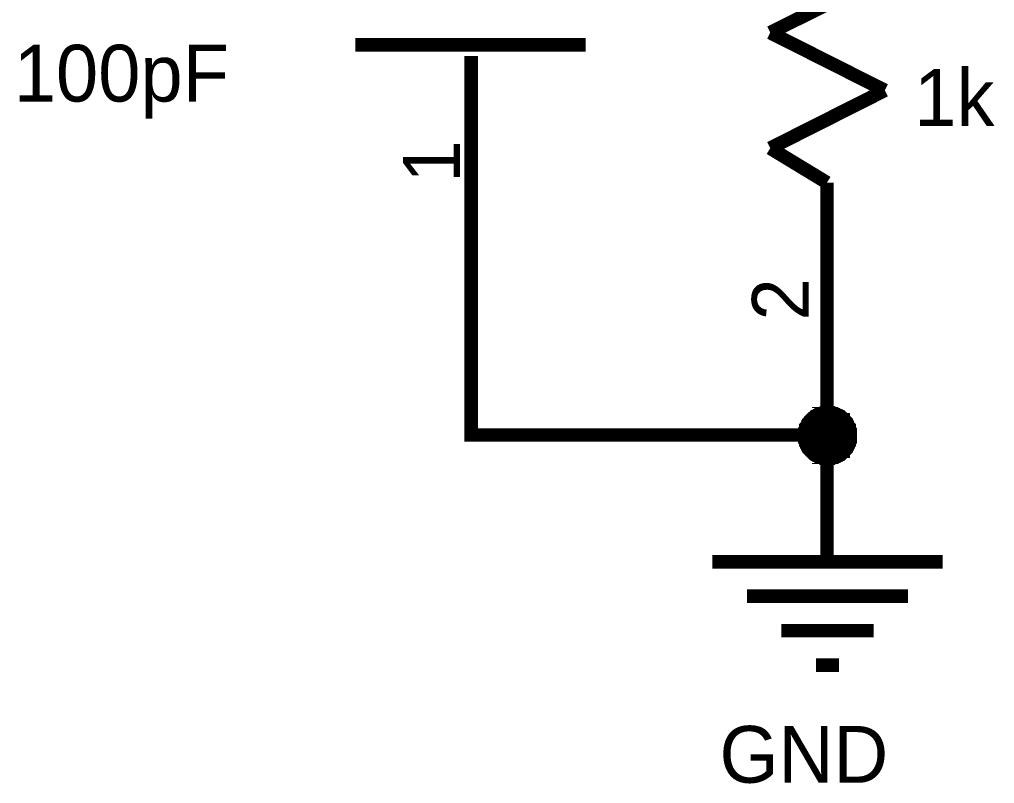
# Model space of a CAD drawing. Header units: millimetres. Extents: x 0 to 800, y 0 to 567.
# Drawn here: x 480.01 to 501.55, y 377.36 to 394.24 of the extents above; entities that cross this region are included whole.
import ezdxf

# ---------------------------------------------------------------- set-up
doc = ezdxf.new("R2010")
doc.units = ezdxf.units.MM
doc.layers.add('Sheet', color=255, linetype='Continuous')

msp = doc.modelspace()

# ---------------------------------------------------------------- linework, layer by layer
at = {"layer": 'Sheet'}
for points, const_width in [([(496.591, 393.95), (499.122, 395.204)], 0.3), ([(499.122, 392.673), (496.591, 393.95)], 0.3), ([(492.514, 393.681), (487.429, 393.681)], 0.3), ([(489.983, 393.434), (489.983, 391.911)], 0.3), ([(489.983, 393.434), (489.983, 393.188)], 0.3), ([(496.591, 391.396), (499.122, 392.673)], 0.3), ([(489.983, 391.911), (489.983, 385.057), (497.845, 385.057)], 0.3), ([(497.845, 390.634), (496.591, 391.396)], 0.3), ([(497.845, 390.634), (497.845, 385.55)], 0.3), ([(497.845, 390.634), (497.845, 389.873)], 0.3), ([(497.352, 385.057), (497.352, 385.08), (497.352, 385.102), (497.352, 385.124), (497.352, 385.147), (497.375, 385.169), (497.375, 385.192), (497.375, 385.236), (497.397, 385.259), (497.397, 385.259), (497.419, 385.281), (497.419, 385.304), (497.442, 385.326), (497.442, 385.348), (497.464, 385.371), (497.487, 385.393), (497.487, 385.393), (497.509, 385.416), (497.531, 385.438), (497.554, 385.46), (497.576, 385.46), (497.599, 385.483), (497.621, 385.483), (497.643, 385.505), (497.666, 385.505), (497.666, 385.528), (497.711, 385.528), (497.733, 385.528), (497.755, 385.55), (497.778, 385.55), (497.8, 385.55), (497.823, 385.55), (497.845, 385.55)], 0.3), ([(497.352, 385.057), (497.352, 385.08), (497.352, 385.102), (497.352, 385.124), (497.352, 385.147), (497.375, 385.169), (497.375, 385.192), (497.375, 385.236), (497.397, 385.259), (497.397, 385.259), (497.419, 385.281), (497.419, 385.304), (497.442, 385.326), (497.442, 385.348), (497.464, 385.371), (497.487, 385.393), (497.487, 385.393), (497.509, 385.416), (497.531, 385.438), (497.554, 385.46), (497.576, 385.46), (497.599, 385.483), (497.621, 385.483), (497.643, 385.505), (497.666, 385.505), (497.666, 385.528), (497.711, 385.528), (497.733, 385.528), (497.755, 385.55), (497.778, 385.55), (497.8, 385.55), (497.823, 385.55), (497.845, 385.55)], 0.3), ([(497.352, 385.057), (497.352, 385.08), (497.352, 385.102), (497.352, 385.124), (497.352, 385.147), (497.375, 385.169), (497.375, 385.192), (497.375, 385.236), (497.397, 385.259), (497.397, 385.259), (497.419, 385.281), (497.419, 385.304), (497.442, 385.326), (497.442, 385.348), (497.464, 385.371), (497.487, 385.393), (497.487, 385.393), (497.509, 385.416), (497.531, 385.438), (497.554, 385.46), (497.576, 385.46), (497.599, 385.483), (497.621, 385.483), (497.643, 385.505), (497.666, 385.505), (497.666, 385.528), (497.711, 385.528), (497.733, 385.528), (497.755, 385.55), (497.778, 385.55), (497.8, 385.55), (497.823, 385.55), (497.845, 385.55)], 0.3), ([(497.352, 385.057), (497.352, 385.08), (497.352, 385.102), (497.352, 385.124), (497.352, 385.147), (497.375, 385.169), (497.375, 385.192), (497.375, 385.236), (497.397, 385.259), (497.397, 385.259), (497.419, 385.281), (497.419, 385.304), (497.442, 385.326), (497.442, 385.348), (497.464, 385.371), (497.487, 385.393), (497.487, 385.393), (497.509, 385.416), (497.531, 385.438), (497.554, 385.46), (497.576, 385.46), (497.599, 385.483), (497.621, 385.483), (497.643, 385.505), (497.666, 385.505), (497.666, 385.528), (497.711, 385.528), (497.733, 385.528), (497.755, 385.55), (497.778, 385.55), (497.8, 385.55), (497.823, 385.55), (497.845, 385.55)], 0.3), ([(497.352, 385.057), (497.352, 385.08), (497.352, 385.102), (497.352, 385.124), (497.352, 385.147), (497.375, 385.169), (497.375, 385.192), (497.375, 385.236), (497.397, 385.259), (497.397, 385.259), (497.419, 385.281), (497.419, 385.304), (497.442, 385.326), (497.442, 385.348), (497.464, 385.371), (497.487, 385.393), (497.487, 385.393), (497.509, 385.416), (497.531, 385.438), (497.554, 385.46), (497.576, 385.46), (497.599, 385.483), (497.621, 385.483), (497.643, 385.505), (497.666, 385.505), (497.666, 385.528), (497.711, 385.528), (497.733, 385.528), (497.755, 385.55), (497.778, 385.55), (497.8, 385.55), (497.823, 385.55), (497.845, 385.55)], 0.0991), ([(497.352, 385.057), (497.352, 385.08), (497.352, 385.102), (497.352, 385.124), (497.352, 385.147), (497.375, 385.169), (497.375, 385.192), (497.375, 385.236), (497.397, 385.259), (497.397, 385.259), (497.419, 385.281), (497.419, 385.304), (497.442, 385.326), (497.442, 385.348), (497.464, 385.371), (497.487, 385.393), (497.487, 385.393), (497.509, 385.416), (497.531, 385.438), (497.554, 385.46), (497.576, 385.46), (497.599, 385.483), (497.621, 385.483), (497.643, 385.505), (497.666, 385.505), (497.666, 385.528), (497.711, 385.528), (497.733, 385.528), (497.755, 385.55), (497.778, 385.55), (497.8, 385.55), (497.823, 385.55), (497.845, 385.55)], 0.0991), ([(497.352, 385.057), (497.352, 385.08), (497.352, 385.102), (497.352, 385.124), (497.352, 385.147), (497.375, 385.169), (497.375, 385.192), (497.375, 385.236), (497.397, 385.259), (497.397, 385.259), (497.419, 385.281), (497.419, 385.304), (497.442, 385.326), (497.442, 385.348), (497.464, 385.371), (497.487, 385.393), (497.487, 385.393), (497.509, 385.416), (497.531, 385.438), (497.554, 385.46), (497.576, 385.46), (497.599, 385.483), (497.621, 385.483), (497.643, 385.505), (497.666, 385.505), (497.666, 385.528), (497.711, 385.528), (497.733, 385.528), (497.755, 385.55), (497.778, 385.55), (497.8, 385.55), (497.823, 385.55), (497.845, 385.55)], 0.0991), ([(497.352, 385.057), (497.352, 385.08), (497.352, 385.102), (497.352, 385.124), (497.352, 385.147), (497.375, 385.169), (497.375, 385.192), (497.375, 385.236), (497.397, 385.259), (497.397, 385.259), (497.419, 385.281), (497.419, 385.304), (497.442, 385.326), (497.442, 385.348), (497.464, 385.371), (497.487, 385.393), (497.487, 385.393), (497.509, 385.416), (497.531, 385.438), (497.554, 385.46), (497.576, 385.46), (497.599, 385.483), (497.621, 385.483), (497.643, 385.505), (497.666, 385.505), (497.666, 385.528), (497.711, 385.528), (497.733, 385.528), (497.755, 385.55), (497.778, 385.55), (497.8, 385.55), (497.823, 385.55), (497.845, 385.55)], 0.0991), ([(497.845, 385.55), (497.845, 385.057), (497.845, 384.788)], 0.3), ([(497.845, 385.55), (497.845, 385.55)], 0.3), ([(497.845, 385.55), (497.867, 385.55), (497.89, 385.55), (497.935, 385.55), (497.957, 385.55), (497.979, 385.528), (498.002, 385.528), (498.024, 385.528), (498.047, 385.505), (498.069, 385.505), (498.091, 385.483), (498.114, 385.483), (498.136, 385.46), (498.159, 385.46), (498.181, 385.438), (498.203, 385.416), (498.203, 385.393), (498.226, 385.393), (498.248, 385.371), (498.271, 385.348), (498.271, 385.326), (498.293, 385.304), (498.293, 385.281), (498.315, 385.259), (498.315, 385.259), (498.338, 385.236), (498.338, 385.192), (498.338, 385.169), (498.36, 385.147), (498.36, 385.124), (498.36, 385.102), (498.36, 385.08), (498.36, 385.057)], 0.3), ([(497.845, 385.55), (497.845, 385.55)], 0.3), ([(497.845, 385.55), (497.867, 385.55), (497.89, 385.55), (497.935, 385.55), (497.957, 385.55), (497.979, 385.528), (498.002, 385.528), (498.024, 385.528), (498.047, 385.505), (498.069, 385.505), (498.091, 385.483), (498.114, 385.483), (498.136, 385.46), (498.159, 385.46), (498.181, 385.438), (498.203, 385.416), (498.203, 385.393), (498.226, 385.393), (498.248, 385.371), (498.271, 385.348), (498.271, 385.326), (498.293, 385.304), (498.293, 385.281), (498.315, 385.259), (498.315, 385.259), (498.338, 385.236), (498.338, 385.192), (498.338, 385.169), (498.36, 385.147), (498.36, 385.124), (498.36, 385.102), (498.36, 385.08), (498.36, 385.057)], 0.3), ([(497.845, 385.55), (497.845, 385.55)], 0.3), ([(497.845, 385.55), (497.867, 385.55), (497.89, 385.55), (497.935, 385.55), (497.957, 385.55), (497.979, 385.528), (498.002, 385.528), (498.024, 385.528), (498.047, 385.505), (498.069, 385.505), (498.091, 385.483), (498.114, 385.483), (498.136, 385.46), (498.159, 385.46), (498.181, 385.438), (498.203, 385.416), (498.203, 385.393), (498.226, 385.393), (498.248, 385.371), (498.271, 385.348), (498.271, 385.326), (498.293, 385.304), (498.293, 385.281), (498.315, 385.259), (498.315, 385.259), (498.338, 385.236), (498.338, 385.192), (498.338, 385.169), (498.36, 385.147), (498.36, 385.124), (498.36, 385.102), (498.36, 385.08), (498.36, 385.057)], 0.3), ([(497.845, 385.55), (497.845, 385.55)], 0.3), ([(497.845, 385.55), (497.867, 385.55), (497.89, 385.55), (497.935, 385.55), (497.957, 385.55), (497.979, 385.528), (498.002, 385.528), (498.024, 385.528), (498.047, 385.505), (498.069, 385.505), (498.091, 385.483), (498.114, 385.483), (498.136, 385.46), (498.159, 385.46), (498.181, 385.438), (498.203, 385.416), (498.203, 385.393), (498.226, 385.393), (498.248, 385.371), (498.271, 385.348), (498.271, 385.326), (498.293, 385.304), (498.293, 385.281), (498.315, 385.259), (498.315, 385.259), (498.338, 385.236), (498.338, 385.192), (498.338, 385.169), (498.36, 385.147), (498.36, 385.124), (498.36, 385.102), (498.36, 385.08), (498.36, 385.057)], 0.3), ([(497.845, 385.55), (497.845, 385.55)], 0.0991), ([(497.845, 385.55), (497.867, 385.55), (497.89, 385.55), (497.935, 385.55), (497.957, 385.55), (497.979, 385.528), (498.002, 385.528), (498.024, 385.528), (498.047, 385.505), (498.069, 385.505), (498.091, 385.483), (498.114, 385.483), (498.136, 385.46), (498.159, 385.46), (498.181, 385.438), (498.203, 385.416), (498.203, 385.393), (498.226, 385.393), (498.248, 385.371), (498.271, 385.348), (498.271, 385.326), (498.293, 385.304), (498.293, 385.281), (498.315, 385.259), (498.315, 385.259), (498.338, 385.236), (498.338, 385.192), (498.338, 385.169), (498.36, 385.147), (498.36, 385.124), (498.36, 385.102), (498.36, 385.08), (498.36, 385.057)], 0.0991), ([(497.845, 385.55), (497.845, 385.55)], 0.0991), ([(497.845, 385.55), (497.867, 385.55), (497.89, 385.55), (497.935, 385.55), (497.957, 385.55), (497.979, 385.528), (498.002, 385.528), (498.024, 385.528), (498.047, 385.505), (498.069, 385.505), (498.091, 385.483), (498.114, 385.483), (498.136, 385.46), (498.159, 385.46), (498.181, 385.438), (498.203, 385.416), (498.203, 385.393), (498.226, 385.393), (498.248, 385.371), (498.271, 385.348), (498.271, 385.326), (498.293, 385.304), (498.293, 385.281), (498.315, 385.259), (498.315, 385.259), (498.338, 385.236), (498.338, 385.192), (498.338, 385.169), (498.36, 385.147), (498.36, 385.124), (498.36, 385.102), (498.36, 385.08), (498.36, 385.057)], 0.0991), ([(497.845, 385.55), (497.845, 385.55)], 0.0991), ([(497.845, 385.55), (497.867, 385.55), (497.89, 385.55), (497.935, 385.55), (497.957, 385.55), (497.979, 385.528), (498.002, 385.528), (498.024, 385.528), (498.047, 385.505), (498.069, 385.505), (498.091, 385.483), (498.114, 385.483), (498.136, 385.46), (498.159, 385.46), (498.181, 385.438), (498.203, 385.416), (498.203, 385.393), (498.226, 385.393), (498.248, 385.371), (498.271, 385.348), (498.271, 385.326), (498.293, 385.304), (498.293, 385.281), (498.315, 385.259), (498.315, 385.259), (498.338, 385.236), (498.338, 385.192), (498.338, 385.169), (498.36, 385.147), (498.36, 385.124), (498.36, 385.102), (498.36, 385.08), (498.36, 385.057)], 0.0991), ([(497.845, 385.55), (497.845, 385.55)], 0.0991), ([(497.845, 385.55), (497.867, 385.55), (497.89, 385.55), (497.935, 385.55), (497.957, 385.55), (497.979, 385.528), (498.002, 385.528), (498.024, 385.528), (498.047, 385.505), (498.069, 385.505), (498.091, 385.483), (498.114, 385.483), (498.136, 385.46), (498.159, 385.46), (498.181, 385.438), (498.203, 385.416), (498.203, 385.393), (498.226, 385.393), (498.248, 385.371), (498.271, 385.348), (498.271, 385.326), (498.293, 385.304), (498.293, 385.281), (498.315, 385.259), (498.315, 385.259), (498.338, 385.236), (498.338, 385.192), (498.338, 385.169), (498.36, 385.147), (498.36, 385.124), (498.36, 385.102), (498.36, 385.08), (498.36, 385.057)], 0.0991), ([(497.845, 384.542), (497.823, 384.542), (497.8, 384.542), (497.778, 384.542), (497.755, 384.542), (497.733, 384.564), (497.711, 384.564), (497.666, 384.564), (497.666, 384.587), (497.643, 384.587), (497.621, 384.609), (497.599, 384.609), (497.576, 384.632), (497.554, 384.632), (497.531, 384.654), (497.509, 384.676), (497.487, 384.699), (497.487, 384.699), (497.464, 384.721), (497.442, 384.744), (497.442, 384.766), (497.419, 384.788), (497.419, 384.811), (497.397, 384.833), (497.397, 384.856), (497.375, 384.878), (497.375, 384.9), (497.375, 384.923), (497.352, 384.945), (497.352, 384.968), (497.352, 385.012), (497.352, 385.035), (497.352, 385.057)], 0.3), ([(497.352, 385.057), (497.352, 385.057)], 0.3), ([(497.845, 384.542), (497.823, 384.542), (497.8, 384.542), (497.778, 384.542), (497.755, 384.542), (497.733, 384.564), (497.711, 384.564), (497.666, 384.564), (497.666, 384.587), (497.643, 384.587), (497.621, 384.609), (497.599, 384.609), (497.576, 384.632), (497.554, 384.632), (497.531, 384.654), (497.509, 384.676), (497.487, 384.699), (497.487, 384.699), (497.464, 384.721), (497.442, 384.744), (497.442, 384.766), (497.419, 384.788), (497.419, 384.811), (497.397, 384.833), (497.397, 384.856), (497.375, 384.878), (497.375, 384.9), (497.375, 384.923), (497.352, 384.945), (497.352, 384.968), (497.352, 385.012), (497.352, 385.035), (497.352, 385.057)], 0.3), ([(497.352, 385.057), (497.352, 385.057)], 0.3), ([(497.845, 384.542), (497.823, 384.542), (497.8, 384.542), (497.778, 384.542), (497.755, 384.542), (497.733, 384.564), (497.711, 384.564), (497.666, 384.564), (497.666, 384.587), (497.643, 384.587), (497.621, 384.609), (497.599, 384.609), (497.576, 384.632), (497.554, 384.632), (497.531, 384.654), (497.509, 384.676), (497.487, 384.699), (497.487, 384.699), (497.464, 384.721), (497.442, 384.744), (497.442, 384.766), (497.419, 384.788), (497.419, 384.811), (497.397, 384.833), (497.397, 384.856), (497.375, 384.878), (497.375, 384.9), (497.375, 384.923), (497.352, 384.945), (497.352, 384.968), (497.352, 385.012), (497.352, 385.035), (497.352, 385.057)], 0.3), ([(497.352, 385.057), (497.352, 385.057)], 0.3), ([(497.845, 384.542), (497.823, 384.542), (497.8, 384.542), (497.778, 384.542), (497.755, 384.542), (497.733, 384.564), (497.711, 384.564), (497.666, 384.564), (497.666, 384.587), (497.643, 384.587), (497.621, 384.609), (497.599, 384.609), (497.576, 384.632), (497.554, 384.632), (497.531, 384.654), (497.509, 384.676), (497.487, 384.699), (497.487, 384.699), (497.464, 384.721), (497.442, 384.744), (497.442, 384.766), (497.419, 384.788), (497.419, 384.811), (497.397, 384.833), (497.397, 384.856), (497.375, 384.878), (497.375, 384.9), (497.375, 384.923), (497.352, 384.945), (497.352, 384.968), (497.352, 385.012), (497.352, 385.035), (497.352, 385.057)], 0.3), ([(497.352, 385.057), (497.352, 385.057)], 0.3), ([(497.845, 384.542), (497.823, 384.542), (497.8, 384.542), (497.778, 384.542), (497.755, 384.542), (497.733, 384.564), (497.711, 384.564), (497.666, 384.564), (497.666, 384.587), (497.643, 384.587), (497.621, 384.609), (497.599, 384.609), (497.576, 384.632), (497.554, 384.632), (497.531, 384.654), (497.509, 384.676), (497.487, 384.699), (497.487, 384.699), (497.464, 384.721), (497.442, 384.744), (497.442, 384.766), (497.419, 384.788), (497.419, 384.811), (497.397, 384.833), (497.397, 384.856), (497.375, 384.878), (497.375, 384.9), (497.375, 384.923), (497.352, 384.945), (497.352, 384.968), (497.352, 385.012), (497.352, 385.035), (497.352, 385.057)], 0.0991), ([(497.352, 385.057), (497.352, 385.057)], 0.0991), ([(497.845, 384.542), (497.823, 384.542), (497.8, 384.542), (497.778, 384.542), (497.755, 384.542), (497.733, 384.564), (497.711, 384.564), (497.666, 384.564), (497.666, 384.587), (497.643, 384.587), (497.621, 384.609), (497.599, 384.609), (497.576, 384.632), (497.554, 384.632), (497.531, 384.654), (497.509, 384.676), (497.487, 384.699), (497.487, 384.699), (497.464, 384.721), (497.442, 384.744), (497.442, 384.766), (497.419, 384.788), (497.419, 384.811), (497.397, 384.833), (497.397, 384.856), (497.375, 384.878), (497.375, 384.9), (497.375, 384.923), (497.352, 384.945), (497.352, 384.968), (497.352, 385.012), (497.352, 385.035), (497.352, 385.057)], 0.0991), ([(497.352, 385.057), (497.352, 385.057)], 0.0991), ([(497.845, 384.542), (497.823, 384.542), (497.8, 384.542), (497.778, 384.542), (497.755, 384.542), (497.733, 384.564), (497.711, 384.564), (497.666, 384.564), (497.666, 384.587), (497.643, 384.587), (497.621, 384.609), (497.599, 384.609), (497.576, 384.632), (497.554, 384.632), (497.531, 384.654), (497.509, 384.676), (497.487, 384.699), (497.487, 384.699), (497.464, 384.721), (497.442, 384.744), (497.442, 384.766), (497.419, 384.788), (497.419, 384.811), (497.397, 384.833), (497.397, 384.856), (497.375, 384.878), (497.375, 384.9), (497.375, 384.923), (497.352, 384.945), (497.352, 384.968), (497.352, 385.012), (497.352, 385.035), (497.352, 385.057)], 0.0991), ([(497.352, 385.057), (497.352, 385.057)], 0.0991), ([(497.845, 384.542), (497.823, 384.542), (497.8, 384.542), (497.778, 384.542), (497.755, 384.542), (497.733, 384.564), (497.711, 384.564), (497.666, 384.564), (497.666, 384.587), (497.643, 384.587), (497.621, 384.609), (497.599, 384.609), (497.576, 384.632), (497.554, 384.632), (497.531, 384.654), (497.509, 384.676), (497.487, 384.699), (497.487, 384.699), (497.464, 384.721), (497.442, 384.744), (497.442, 384.766), (497.419, 384.788), (497.419, 384.811), (497.397, 384.833), (497.397, 384.856), (497.375, 384.878), (497.375, 384.9), (497.375, 384.923), (497.352, 384.945), (497.352, 384.968), (497.352, 385.012), (497.352, 385.035), (497.352, 385.057)], 0.0991), ([(497.352, 385.057), (497.352, 385.057)], 0.0991), ([(498.36, 385.057), (498.36, 385.035), (498.36, 385.012), (498.36, 384.968), (498.36, 384.945), (498.338, 384.923), (498.338, 384.9), (498.338, 384.878), (498.315, 384.856), (498.315, 384.833), (498.293, 384.811), (498.293, 384.788), (498.271, 384.766), (498.271, 384.744), (498.248, 384.721), (498.226, 384.699), (498.203, 384.699), (498.203, 384.676), (498.181, 384.654), (498.159, 384.632), (498.136, 384.632), (498.114, 384.609), (498.091, 384.609), (498.069, 384.587), (498.047, 384.587), (498.024, 384.564), (498.002, 384.564), (497.979, 384.564), (497.957, 384.542), (497.935, 384.542), (497.89, 384.542), (497.867, 384.542), (497.845, 384.542)], 0.3), ([(498.36, 385.057), (498.36, 385.035), (498.36, 385.012), (498.36, 384.968), (498.36, 384.945), (498.338, 384.923), (498.338, 384.9), (498.338, 384.878), (498.315, 384.856), (498.315, 384.833), (498.293, 384.811), (498.293, 384.788), (498.271, 384.766), (498.271, 384.744), (498.248, 384.721), (498.226, 384.699), (498.203, 384.699), (498.203, 384.676), (498.181, 384.654), (498.159, 384.632), (498.136, 384.632), (498.114, 384.609), (498.091, 384.609), (498.069, 384.587), (498.047, 384.587), (498.024, 384.564), (498.002, 384.564), (497.979, 384.564), (497.957, 384.542), (497.935, 384.542), (497.89, 384.542), (497.867, 384.542), (497.845, 384.542)], 0.3), ([(498.36, 385.057), (498.36, 385.035), (498.36, 385.012), (498.36, 384.968), (498.36, 384.945), (498.338, 384.923), (498.338, 384.9), (498.338, 384.878), (498.315, 384.856), (498.315, 384.833), (498.293, 384.811), (498.293, 384.788), (498.271, 384.766), (498.271, 384.744), (498.248, 384.721), (498.226, 384.699), (498.203, 384.699), (498.203, 384.676), (498.181, 384.654), (498.159, 384.632), (498.136, 384.632), (498.114, 384.609), (498.091, 384.609), (498.069, 384.587), (498.047, 384.587), (498.024, 384.564), (498.002, 384.564), (497.979, 384.564), (497.957, 384.542), (497.935, 384.542), (497.89, 384.542), (497.867, 384.542), (497.845, 384.542)], 0.3), ([(498.36, 385.057), (498.36, 385.035), (498.36, 385.012), (498.36, 384.968), (498.36, 384.945), (498.338, 384.923), (498.338, 384.9), (498.338, 384.878), (498.315, 384.856), (498.315, 384.833), (498.293, 384.811), (498.293, 384.788), (498.271, 384.766), (498.271, 384.744), (498.248, 384.721), (498.226, 384.699), (498.203, 384.699), (498.203, 384.676), (498.181, 384.654), (498.159, 384.632), (498.136, 384.632), (498.114, 384.609), (498.091, 384.609), (498.069, 384.587), (498.047, 384.587), (498.024, 384.564), (498.002, 384.564), (497.979, 384.564), (497.957, 384.542), (497.935, 384.542), (497.89, 384.542), (497.867, 384.542), (497.845, 384.542)], 0.3), ([(498.36, 385.057), (498.36, 385.035), (498.36, 385.012), (498.36, 384.968), (498.36, 384.945), (498.338, 384.923), (498.338, 384.9), (498.338, 384.878), (498.315, 384.856), (498.315, 384.833), (498.293, 384.811), (498.293, 384.788), (498.271, 384.766), (498.271, 384.744), (498.248, 384.721), (498.226, 384.699), (498.203, 384.699), (498.203, 384.676), (498.181, 384.654), (498.159, 384.632), (498.136, 384.632), (498.114, 384.609), (498.091, 384.609), (498.069, 384.587), (498.047, 384.587), (498.024, 384.564), (498.002, 384.564), (497.979, 384.564), (497.957, 384.542), (497.935, 384.542), (497.89, 384.542), (497.867, 384.542), (497.845, 384.542)], 0.0991), ([(498.36, 385.057), (498.36, 385.035), (498.36, 385.012), (498.36, 384.968), (498.36, 384.945), (498.338, 384.923), (498.338, 384.9), (498.338, 384.878), (498.315, 384.856), (498.315, 384.833), (498.293, 384.811), (498.293, 384.788), (498.271, 384.766), (498.271, 384.744), (498.248, 384.721), (498.226, 384.699), (498.203, 384.699), (498.203, 384.676), (498.181, 384.654), (498.159, 384.632), (498.136, 384.632), (498.114, 384.609), (498.091, 384.609), (498.069, 384.587), (498.047, 384.587), (498.024, 384.564), (498.002, 384.564), (497.979, 384.564), (497.957, 384.542), (497.935, 384.542), (497.89, 384.542), (497.867, 384.542), (497.845, 384.542)], 0.0991), ([(498.36, 385.057), (498.36, 385.035), (498.36, 385.012), (498.36, 384.968), (498.36, 384.945), (498.338, 384.923), (498.338, 384.9), (498.338, 384.878), (498.315, 384.856), (498.315, 384.833), (498.293, 384.811), (498.293, 384.788), (498.271, 384.766), (498.271, 384.744), (498.248, 384.721), (498.226, 384.699), (498.203, 384.699), (498.203, 384.676), (498.181, 384.654), (498.159, 384.632), (498.136, 384.632), (498.114, 384.609), (498.091, 384.609), (498.069, 384.587), (498.047, 384.587), (498.024, 384.564), (498.002, 384.564), (497.979, 384.564), (497.957, 384.542), (497.935, 384.542), (497.89, 384.542), (497.867, 384.542), (497.845, 384.542)], 0.0991), ([(498.36, 385.057), (498.36, 385.035), (498.36, 385.012), (498.36, 384.968), (498.36, 384.945), (498.338, 384.923), (498.338, 384.9), (498.338, 384.878), (498.315, 384.856), (498.315, 384.833), (498.293, 384.811), (498.293, 384.788), (498.271, 384.766), (498.271, 384.744), (498.248, 384.721), (498.226, 384.699), (498.203, 384.699), (498.203, 384.676), (498.181, 384.654), (498.159, 384.632), (498.136, 384.632), (498.114, 384.609), (498.091, 384.609), (498.069, 384.587), (498.047, 384.587), (498.024, 384.564), (498.002, 384.564), (497.979, 384.564), (497.957, 384.542), (497.935, 384.542), (497.89, 384.542), (497.867, 384.542), (497.845, 384.542)], 0.0991), ([(498.36, 385.057), (498.36, 385.057), (498.36, 385.057), (498.36, 385.057), (498.36, 385.057), (498.36, 385.057), (498.36, 385.057), (498.36, 385.057), (498.36, 385.057), (498.36, 385.057), (498.36, 385.057), (498.36, 385.057), (498.36, 385.057), (498.36, 385.057), (498.36, 385.057), (498.36, 385.057), (498.36, 385.057), (498.36, 385.057), (498.36, 385.057), (498.36, 385.057), (498.36, 385.057), (498.36, 385.057), (498.36, 385.057), (498.36, 385.057), (498.36, 385.057), (498.36, 385.057), (498.36, 385.057), (498.36, 385.057), (498.36, 385.057), (498.36, 385.057), (498.36, 385.057), (498.36, 385.057), (498.36, 385.057)], 0.3), ([(498.36, 385.057), (498.36, 385.057)], 0.3), ([(498.36, 385.057), (498.36, 385.057), (498.36, 385.057), (498.36, 385.057), (498.36, 385.057), (498.36, 385.057), (498.36, 385.057), (498.36, 385.057), (498.36, 385.057), (498.36, 385.057), (498.36, 385.057), (498.36, 385.057), (498.36, 385.057), (498.36, 385.057), (498.36, 385.057), (498.36, 385.057), (498.36, 385.057), (498.36, 385.057), (498.36, 385.057), (498.36, 385.057), (498.36, 385.057), (498.36, 385.057), (498.36, 385.057), (498.36, 385.057), (498.36, 385.057), (498.36, 385.057), (498.36, 385.057), (498.36, 385.057), (498.36, 385.057), (498.36, 385.057), (498.36, 385.057), (498.36, 385.057), (498.36, 385.057)], 0.3), ([(498.36, 385.057), (498.36, 385.057)], 0.3), ([(498.36, 385.057), (498.36, 385.057), (498.36, 385.057), (498.36, 385.057), (498.36, 385.057), (498.36, 385.057), (498.36, 385.057), (498.36, 385.057), (498.36, 385.057), (498.36, 385.057), (498.36, 385.057), (498.36, 385.057), (498.36, 385.057), (498.36, 385.057), (498.36, 385.057), (498.36, 385.057), (498.36, 385.057), (498.36, 385.057), (498.36, 385.057), (498.36, 385.057), (498.36, 385.057), (498.36, 385.057), (498.36, 385.057), (498.36, 385.057), (498.36, 385.057), (498.36, 385.057), (498.36, 385.057), (498.36, 385.057), (498.36, 385.057), (498.36, 385.057), (498.36, 385.057), (498.36, 385.057), (498.36, 385.057)], 0.3), ([(498.36, 385.057), (498.36, 385.057)], 0.3), ([(498.36, 385.057), (498.36, 385.057), (498.36, 385.057), (498.36, 385.057), (498.36, 385.057), (498.36, 385.057), (498.36, 385.057), (498.36, 385.057), (498.36, 385.057), (498.36, 385.057), (498.36, 385.057), (498.36, 385.057), (498.36, 385.057), (498.36, 385.057), (498.36, 385.057), (498.36, 385.057), (498.36, 385.057), (498.36, 385.057), (498.36, 385.057), (498.36, 385.057), (498.36, 385.057), (498.36, 385.057), (498.36, 385.057), (498.36, 385.057), (498.36, 385.057), (498.36, 385.057), (498.36, 385.057), (498.36, 385.057), (498.36, 385.057), (498.36, 385.057), (498.36, 385.057), (498.36, 385.057), (498.36, 385.057)], 0.3), ([(498.36, 385.057), (498.36, 385.057)], 0.3), ([(498.36, 385.057), (498.36, 385.057), (498.36, 385.057), (498.36, 385.057), (498.36, 385.057), (498.36, 385.057), (498.36, 385.057), (498.36, 385.057), (498.36, 385.057), (498.36, 385.057), (498.36, 385.057), (498.36, 385.057), (498.36, 385.057), (498.36, 385.057), (498.36, 385.057), (498.36, 385.057), (498.36, 385.057), (498.36, 385.057), (498.36, 385.057), (498.36, 385.057), (498.36, 385.057), (498.36, 385.057), (498.36, 385.057), (498.36, 385.057), (498.36, 385.057), (498.36, 385.057), (498.36, 385.057), (498.36, 385.057), (498.36, 385.057), (498.36, 385.057), (498.36, 385.057), (498.36, 385.057), (498.36, 385.057)], 0.0991), ([(498.36, 385.057), (498.36, 385.057)], 0.0991), ([(498.36, 385.057), (498.36, 385.057), (498.36, 385.057), (498.36, 385.057), (498.36, 385.057), (498.36, 385.057), (498.36, 385.057), (498.36, 385.057), (498.36, 385.057), (498.36, 385.057), (498.36, 385.057), (498.36, 385.057), (498.36, 385.057), (498.36, 385.057), (498.36, 385.057), (498.36, 385.057), (498.36, 385.057), (498.36, 385.057), (498.36, 385.057), (498.36, 385.057), (498.36, 385.057), (498.36, 385.057), (498.36, 385.057), (498.36, 385.057), (498.36, 385.057), (498.36, 385.057), (498.36, 385.057), (498.36, 385.057), (498.36, 385.057), (498.36, 385.057), (498.36, 385.057), (498.36, 385.057), (498.36, 385.057)], 0.0991), ([(498.36, 385.057), (498.36, 385.057)], 0.0991), ([(498.36, 385.057), (498.36, 385.057), (498.36, 385.057), (498.36, 385.057), (498.36, 385.057), (498.36, 385.057), (498.36, 385.057), (498.36, 385.057), (498.36, 385.057), (498.36, 385.057), (498.36, 385.057), (498.36, 385.057), (498.36, 385.057), (498.36, 385.057), (498.36, 385.057), (498.36, 385.057), (498.36, 385.057), (498.36, 385.057), (498.36, 385.057), (498.36, 385.057), (498.36, 385.057), (498.36, 385.057), (498.36, 385.057), (498.36, 385.057), (498.36, 385.057), (498.36, 385.057), (498.36, 385.057), (498.36, 385.057), (498.36, 385.057), (498.36, 385.057), (498.36, 385.057), (498.36, 385.057), (498.36, 385.057)], 0.0991), ([(498.36, 385.057), (498.36, 385.057)], 0.0991), ([(498.36, 385.057), (498.36, 385.057), (498.36, 385.057), (498.36, 385.057), (498.36, 385.057), (498.36, 385.057), (498.36, 385.057), (498.36, 385.057), (498.36, 385.057), (498.36, 385.057), (498.36, 385.057), (498.36, 385.057), (498.36, 385.057), (498.36, 385.057), (498.36, 385.057), (498.36, 385.057), (498.36, 385.057), (498.36, 385.057), (498.36, 385.057), (498.36, 385.057), (498.36, 385.057), (498.36, 385.057), (498.36, 385.057), (498.36, 385.057), (498.36, 385.057), (498.36, 385.057), (498.36, 385.057), (498.36, 385.057), (498.36, 385.057), (498.36, 385.057), (498.36, 385.057), (498.36, 385.057), (498.36, 385.057)], 0.0991), ([(498.36, 385.057), (498.36, 385.057)], 0.0991), ([(497.845, 384.788), (497.845, 382.257)], 0.3), ([(495.314, 382.257), (500.398, 382.257)], 0.3), ([(496.075, 381.496), (499.637, 381.496)], 0.3), ([(496.837, 380.734), (498.875, 380.734)], 0.3), ([(497.599, 379.973), (498.114, 379.973)], 0.3)]:
    msp.add_lwpolyline(points, dxfattribs=dict(at, const_width=const_width))
at = {"layer": 'Sheet', "const_width": 0.508}
msp.add_lwpolyline([(497.586, 385.064, 1), (498.094, 385.064, 1)], format="xyb", close=True, dxfattribs=at)

# ---------------------------------------------------------------- texts
at = {"layer": 'Sheet'}
for s, p in [('100pF', (479.881, 392.426)), ('1k', (499.771, 391.889)), ('GND', (495.471, 377.374))]:
    msp.add_text(s, height=1.2543, dxfattribs=at).set_placement(p)
for s, p in [('1', (489.736, 390.634)), ('2', (497.442, 387.588))]:
    msp.add_text(s, height=1.254, rotation=90, dxfattribs=at).set_placement(p)

doc.saveas('drawing.dxf')
